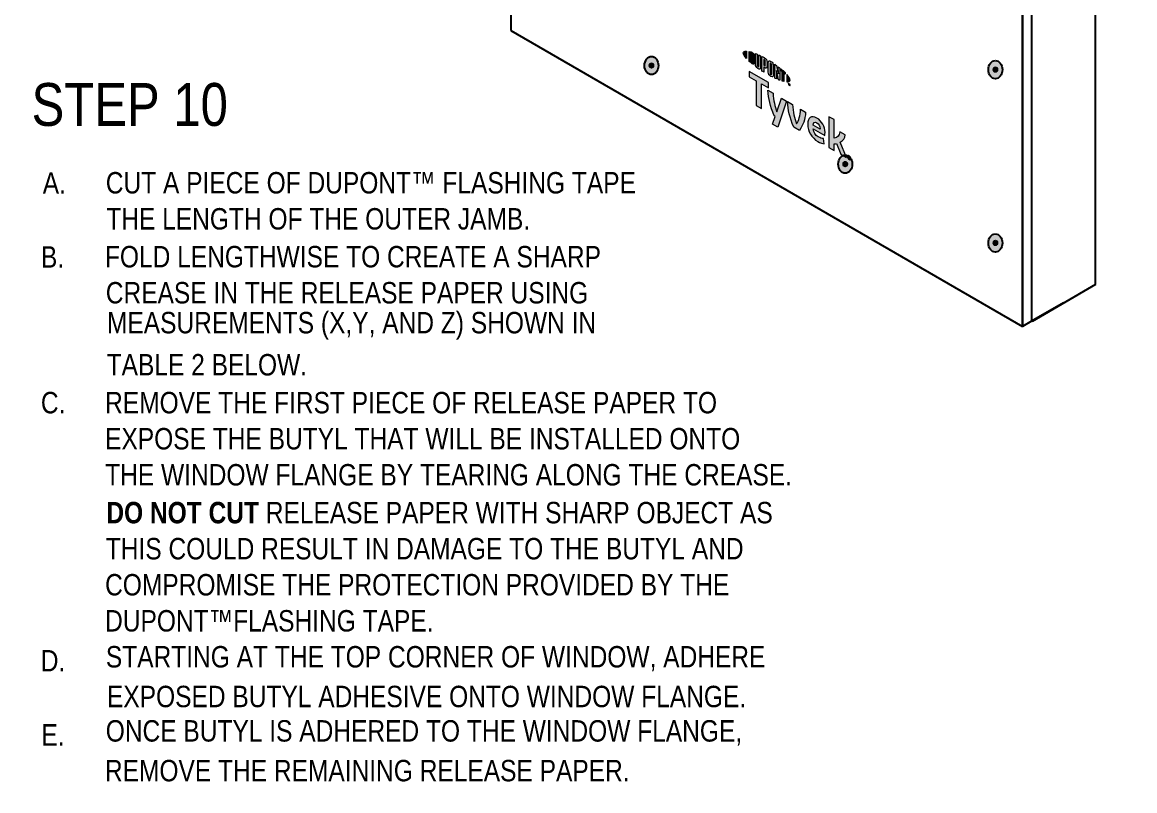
# Model space of a CAD drawing. Header units: inches. Extents: x -22 to 84, y -21 to 19.
# Drawn here: x 51.87 to 59.99, y -8.85 to -3.24 of the extents above; entities that cross this region are included whole.
import ezdxf

# ---------------------------------------------------------------- set-up
doc = ezdxf.new("R2010")
doc.units = ezdxf.units.IN
doc.header["$MEASUREMENT"] = 0
for name, color, linetype, lineweight in [('.ATI-TEXT', 7, 'Continuous', 0), ('G-ANNO-TTLB', 7, 'Continuous', 0), ('TYVEK', 7, 'Continuous', 0), ('X-REF - TRACED', 7, 'Continuous', 0)]:
    doc.layers.add(name, color=color, linetype=linetype, lineweight=lineweight)

# ---------------------------------------------------------------- blocks, each defined once
blk = doc.blocks.new('Block_189')
at = {"layer": 'X-REF - TRACED', "true_color": 0x848484, "transparency": 33554687}
h = blk.add_hatch(color=252, dxfattribs=at)
h.dxf.hatch_style = 2
edge = h.paths.add_edge_path()
edge.add_spline(control_points=[(57.1359, -3.4622), (57.1359, -3.4723), (57.1444, -3.4866), (57.1592, -3.5032), (57.1592, -3.5032), (57.1592, -3.4484), (57.1592, -3.4484), (57.1444, -3.4479), (57.1359, -3.4523), (57.1359, -3.4622)], knot_values=[0, 0, 0, 0, 1, 1, 1, 2, 2, 2, 3, 3, 3, 3], degree=3, periodic=0)
h = blk.add_hatch(color=252, dxfattribs=at)
h.dxf.hatch_style = 2
edge = h.paths.add_edge_path()
edge.add_spline(control_points=[(57.2037, -3.5238), (57.2037, -3.528), (57.2015, -3.5281), (57.1989, -3.5266), (57.1968, -3.5254), (57.1937, -3.5227), (57.1911, -3.5204), (57.1911, -3.5204), (57.1911, -3.4681), (57.1911, -3.4681), (57.1937, -3.4688), (57.1968, -3.4698), (57.1989, -3.4709), (57.2015, -3.4725), (57.2037, -3.4751), (57.2037, -3.4793), (57.2037, -3.4793), (57.2037, -3.5238), (57.2037, -3.5238)], knot_values=[0, 0, 0, 0, 1, 1, 1, 2, 2, 2, 3, 3, 3, 4, 4, 4, 5, 5, 5, 6, 6, 6, 6], degree=3, periodic=0)
edge = h.paths.add_edge_path()
edge.add_spline(control_points=[(57.2006, -3.4582), (57.1965, -3.4559), (57.1905, -3.4538), (57.1797, -3.4514), (57.1797, -3.4514), (57.1797, -3.524), (57.1797, -3.524), (57.1892, -3.5327), (57.1965, -3.5389), (57.2006, -3.5413), (57.2102, -3.5468), (57.2155, -3.5432), (57.2155, -3.5325), (57.2155, -3.5325), (57.2155, -3.4843), (57.2155, -3.4843), (57.2155, -3.4735), (57.2102, -3.4638), (57.2006, -3.4582)], knot_values=[0, 0, 0, 0, 1, 1, 1, 2, 2, 2, 3, 3, 3, 4, 4, 4, 5, 5, 5, 6, 6, 6, 6], degree=3, periodic=0)
h = blk.add_hatch(color=252, dxfattribs=at)
h.dxf.hatch_style = 2
edge = h.paths.add_edge_path()
edge.add_spline(control_points=[(57.2488, -3.5583), (57.2488, -3.5625), (57.2475, -3.5644), (57.2429, -3.5611), (57.2384, -3.5579), (57.2372, -3.555), (57.2372, -3.5501), (57.2372, -3.5501), (57.2372, -3.4711), (57.2372, -3.4711), (57.2343, -3.4697), (57.2276, -3.467), (57.2248, -3.4658), (57.2248, -3.4658), (57.2248, -3.5457), (57.2248, -3.5457), (57.2248, -3.5584), (57.2302, -3.5665), (57.2429, -3.5756), (57.2546, -3.5838), (57.2618, -3.5812), (57.2618, -3.567), (57.2618, -3.567), (57.2618, -3.4827), (57.2618, -3.4827), (57.2594, -3.4814), (57.2513, -3.4776), (57.2488, -3.4764), (57.2488, -3.4764), (57.2488, -3.5583), (57.2488, -3.5583)], knot_values=[0, 0, 0, 0, 1, 1, 1, 2, 2, 2, 3, 3, 3, 4, 4, 4, 5, 5, 5, 6, 6, 6, 7, 7, 7, 8, 8, 8, 9, 9, 9, 10, 10, 10, 10], degree=3, periodic=0)
h = blk.add_hatch(color=252, dxfattribs=at)
h.dxf.hatch_style = 2
edge = h.paths.add_edge_path()
edge.add_spline(control_points=[(57.2963, -3.551), (57.2963, -3.5556), (57.2949, -3.5571), (57.2896, -3.554), (57.2896, -3.554), (57.285, -3.5514), (57.285, -3.5514), (57.285, -3.5514), (57.285, -3.5095), (57.285, -3.5095), (57.287, -3.5105), (57.2881, -3.5111), (57.2893, -3.5118), (57.2951, -3.5151), (57.2963, -3.5183), (57.2963, -3.523), (57.2963, -3.523), (57.2963, -3.551), (57.2963, -3.551)], knot_values=[0, 0, 0, 0, 1, 1, 1, 2, 2, 2, 3, 3, 3, 4, 4, 4, 5, 5, 5, 6, 6, 6, 6], degree=3, periodic=0)
edge = h.paths.add_edge_path()
edge.add_spline(control_points=[(57.2901, -3.4974), (57.2878, -3.4961), (57.2796, -3.4917), (57.272, -3.4878), (57.272, -3.4878), (57.272, -3.5941), (57.272, -3.5941), (57.2745, -3.5958), (57.2813, -3.6001), (57.285, -3.6023), (57.285, -3.6023), (57.285, -3.5662), (57.285, -3.5662), (57.285, -3.5662), (57.2901, -3.5691), (57.2901, -3.5691), (57.3037, -3.577), (57.3094, -3.5732), (57.3094, -3.5597), (57.3094, -3.5597), (57.3094, -3.5284), (57.3094, -3.5284), (57.3094, -3.5152), (57.303, -3.5049), (57.2901, -3.4974)], knot_values=[0, 0, 0, 0, 1, 1, 1, 2, 2, 2, 3, 3, 3, 4, 4, 4, 5, 5, 5, 6, 6, 6, 7, 7, 7, 8, 8, 8, 8], degree=3, periodic=0)
h = blk.add_hatch(color=252, dxfattribs=at)
h.dxf.hatch_style = 2
edge = h.paths.add_edge_path()
edge.add_spline(control_points=[(57.3428, -3.615), (57.3428, -3.6192), (57.3416, -3.6207), (57.337, -3.6182), (57.3322, -3.6156), (57.3309, -3.6125), (57.3309, -3.6081), (57.3309, -3.6081), (57.3309, -3.5419), (57.3309, -3.5419), (57.3309, -3.5375), (57.3322, -3.5358), (57.337, -3.5387), (57.3416, -3.5416), (57.3428, -3.5445), (57.3428, -3.5487), (57.3428, -3.5487), (57.3428, -3.615), (57.3428, -3.615)], knot_values=[0, 0, 0, 0, 1, 1, 1, 2, 2, 2, 3, 3, 3, 4, 4, 4, 5, 5, 5, 6, 6, 6, 6], degree=3, periodic=0)
edge = h.paths.add_edge_path()
edge.add_spline(control_points=[(57.337, -3.5239), (57.3249, -3.5163), (57.3177, -3.5182), (57.3177, -3.5322), (57.3177, -3.5322), (57.3177, -3.6017), (57.3177, -3.6017), (57.3177, -3.6165), (57.3242, -3.6264), (57.337, -3.6331), (57.3494, -3.6397), (57.356, -3.638), (57.356, -3.6223), (57.356, -3.6223), (57.356, -3.5559), (57.356, -3.5559), (57.356, -3.5409), (57.3501, -3.5322), (57.337, -3.5239)], knot_values=[0, 0, 0, 0, 1, 1, 1, 2, 2, 2, 3, 3, 3, 4, 4, 4, 5, 5, 5, 6, 6, 6, 6], degree=3, periodic=0)
h = blk.add_hatch(color=252, dxfattribs=at)
h.dxf.hatch_style = 2
edge = h.paths.add_edge_path()
edge.add_spline(control_points=[(57.3921, -3.6149), (57.3921, -3.6149), (57.3777, -3.5526), (57.3777, -3.5526), (57.3737, -3.5497), (57.369, -3.5463), (57.3653, -3.5438), (57.3653, -3.5438), (57.3653, -3.6459), (57.3653, -3.6459), (57.3679, -3.6471), (57.3745, -3.65), (57.3778, -3.6515), (57.3778, -3.6515), (57.3768, -3.5908), (57.3768, -3.5908), (57.3768, -3.5908), (57.3921, -3.6573), (57.3921, -3.6573), (57.3954, -3.6586), (57.4001, -3.6604), (57.4032, -3.6615), (57.4032, -3.6615), (57.4032, -3.5719), (57.4032, -3.5719), (57.4, -3.5693), (57.3941, -3.5647), (57.3912, -3.5626), (57.3912, -3.5626), (57.3921, -3.6149), (57.3921, -3.6149)], knot_values=[0, 0, 0, 0, 1, 1, 1, 2, 2, 2, 3, 3, 3, 4, 4, 4, 5, 5, 5, 6, 6, 6, 7, 7, 7, 8, 8, 8, 9, 9, 9, 10, 10, 10, 10], degree=3, periodic=0)
h = blk.add_hatch(color=252, dxfattribs=at)
h.dxf.hatch_style = 2
edge = h.paths.add_edge_path()
edge.add_spline(control_points=[(57.4097, -3.5913), (57.4129, -3.5938), (57.4161, -3.5964), (57.4192, -3.599), (57.4192, -3.599), (57.4192, -3.6668), (57.4192, -3.6668), (57.422, -3.6677), (57.4273, -3.6691), (57.4308, -3.67), (57.4308, -3.67), (57.4308, -3.6089), (57.4308, -3.6089), (57.4342, -3.6119), (57.4374, -3.6147), (57.4403, -3.6174), (57.4403, -3.6174), (57.4403, -3.6043), (57.4403, -3.6043), (57.4311, -3.5953), (57.4212, -3.5866), (57.4097, -3.5771), (57.4097, -3.5771), (57.4097, -3.5913), (57.4097, -3.5913)], knot_values=[0, 0, 0, 0, 1, 1, 1, 2, 2, 2, 3, 3, 3, 4, 4, 4, 5, 5, 5, 6, 6, 6, 7, 7, 7, 8, 8, 8, 8], degree=3, periodic=0)
h = blk.add_hatch(color=252, dxfattribs=at)
h.dxf.hatch_style = 2
edge = h.paths.add_edge_path()
edge.add_spline(control_points=[(57.4777, -3.6595), (57.4777, -3.6696), (57.4692, -3.6741), (57.4543, -3.6736), (57.4543, -3.6736), (57.4543, -3.6188), (57.4543, -3.6188), (57.4692, -3.6354), (57.4777, -3.6496), (57.4777, -3.6595)], knot_values=[0, 0, 0, 0, 1, 1, 1, 2, 2, 2, 3, 3, 3, 3], degree=3, periodic=0)
h = blk.add_hatch(color=252, dxfattribs=at)
h.dxf.hatch_style = 2
edge = h.paths.add_edge_path()
edge.add_spline(control_points=[(57.4707, -3.6885), (57.4707, -3.6885), (57.4721, -3.6893), (57.4721, -3.6893), (57.4721, -3.6893), (57.4742, -3.6943), (57.4742, -3.6943), (57.4742, -3.6943), (57.4763, -3.6917), (57.4763, -3.6917), (57.4763, -3.6917), (57.4777, -3.6925), (57.4777, -3.6925), (57.4777, -3.6925), (57.4777, -3.7004), (57.4777, -3.7004), (57.4777, -3.7004), (57.4764, -3.6997), (57.4764, -3.6997), (57.4764, -3.6997), (57.4764, -3.6941), (57.4764, -3.6941), (57.4764, -3.6941), (57.4743, -3.6966), (57.4743, -3.6966), (57.4743, -3.6966), (57.4741, -3.6965), (57.4741, -3.6965), (57.4741, -3.6965), (57.472, -3.6915), (57.472, -3.6915), (57.472, -3.6915), (57.472, -3.6971), (57.472, -3.6971), (57.472, -3.6971), (57.4707, -3.6964), (57.4707, -3.6964), (57.4707, -3.6964), (57.4707, -3.6885), (57.4707, -3.6885)], knot_values=[0, 0, 0, 0, 1, 1, 1, 2, 2, 2, 3, 3, 3, 4, 4, 4, 5, 5, 5, 6, 6, 6, 7, 7, 7, 8, 8, 8, 9, 9, 9, 10, 10, 10, 11, 11, 11, 12, 12, 12, 13, 13, 13, 13], degree=3, periodic=0)
edge = h.paths.add_edge_path()
edge.add_spline(control_points=[(57.4658, -3.6871), (57.4658, -3.6871), (57.4637, -3.6858), (57.4637, -3.6858), (57.4637, -3.6858), (57.4637, -3.6844), (57.4637, -3.6844), (57.4637, -3.6844), (57.4693, -3.6877), (57.4693, -3.6877), (57.4693, -3.6877), (57.4693, -3.689), (57.4693, -3.689), (57.4693, -3.689), (57.4671, -3.6878), (57.4671, -3.6878), (57.4671, -3.6878), (57.4671, -3.6943), (57.4671, -3.6943), (57.4671, -3.6943), (57.4658, -3.6936), (57.4658, -3.6936), (57.4658, -3.6936), (57.4658, -3.6871), (57.4658, -3.6871)], knot_values=[0, 0, 0, 0, 1, 1, 1, 2, 2, 2, 3, 3, 3, 4, 4, 4, 5, 5, 5, 6, 6, 6, 7, 7, 7, 8, 8, 8, 8], degree=3, periodic=0)
at = {"layer": 'X-REF - TRACED'}
for points, knots in [([(57.1359, -3.4622), (57.1359, -3.4723), (57.1444, -3.4866), (57.1592, -3.5032), (57.1592, -3.5032), (57.1592, -3.4484), (57.1592, -3.4484), (57.1444, -3.4479), (57.1359, -3.4523), (57.1359, -3.4622)], [0, 0, 0, 0, 1, 1, 1, 2, 2, 2, 3, 3, 3, 3]), ([(57.2006, -3.4582), (57.1965, -3.4559), (57.1905, -3.4538), (57.1797, -3.4514), (57.1797, -3.4514), (57.1797, -3.524), (57.1797, -3.524), (57.1892, -3.5327), (57.1965, -3.5389), (57.2006, -3.5413), (57.2102, -3.5468), (57.2155, -3.5432), (57.2155, -3.5325), (57.2155, -3.5325), (57.2155, -3.4843), (57.2155, -3.4843), (57.2155, -3.4735), (57.2102, -3.4638), (57.2006, -3.4582)], [0, 0, 0, 0, 1, 1, 1, 2, 2, 2, 3, 3, 3, 4, 4, 4, 5, 5, 5, 6, 6, 6, 6]), ([(57.2037, -3.5238), (57.2037, -3.528), (57.2015, -3.5281), (57.1989, -3.5266), (57.1968, -3.5254), (57.1937, -3.5227), (57.1911, -3.5204), (57.1911, -3.5204), (57.1911, -3.4681), (57.1911, -3.4681), (57.1937, -3.4688), (57.1968, -3.4698), (57.1989, -3.4709), (57.2015, -3.4725), (57.2037, -3.4751), (57.2037, -3.4793), (57.2037, -3.4793), (57.2037, -3.5238), (57.2037, -3.5238)], [0, 0, 0, 0, 1, 1, 1, 2, 2, 2, 3, 3, 3, 4, 4, 4, 5, 5, 5, 6, 6, 6, 6]), ([(57.2488, -3.5583), (57.2488, -3.5625), (57.2475, -3.5644), (57.2429, -3.5611), (57.2384, -3.5579), (57.2372, -3.555), (57.2372, -3.5501), (57.2372, -3.5501), (57.2372, -3.4711), (57.2372, -3.4711), (57.2343, -3.4697), (57.2276, -3.467), (57.2248, -3.4658), (57.2248, -3.4658), (57.2248, -3.5457), (57.2248, -3.5457), (57.2248, -3.5584), (57.2302, -3.5665), (57.2429, -3.5756), (57.2546, -3.5838), (57.2618, -3.5812), (57.2618, -3.567), (57.2618, -3.567), (57.2618, -3.4827), (57.2618, -3.4827), (57.2594, -3.4814), (57.2513, -3.4776), (57.2488, -3.4764), (57.2488, -3.4764), (57.2488, -3.5583), (57.2488, -3.5583)], [0, 0, 0, 0, 1, 1, 1, 2, 2, 2, 3, 3, 3, 4, 4, 4, 5, 5, 5, 6, 6, 6, 7, 7, 7, 8, 8, 8, 9, 9, 9, 10, 10, 10, 10]), ([(57.2901, -3.4974), (57.2878, -3.4961), (57.2796, -3.4917), (57.272, -3.4878), (57.272, -3.4878), (57.272, -3.5941), (57.272, -3.5941), (57.2745, -3.5958), (57.2813, -3.6001), (57.285, -3.6023), (57.285, -3.6023), (57.285, -3.5662), (57.285, -3.5662), (57.285, -3.5662), (57.2901, -3.5691), (57.2901, -3.5691), (57.3037, -3.577), (57.3094, -3.5732), (57.3094, -3.5597), (57.3094, -3.5597), (57.3094, -3.5284), (57.3094, -3.5284), (57.3094, -3.5152), (57.303, -3.5049), (57.2901, -3.4974)], [0, 0, 0, 0, 1, 1, 1, 2, 2, 2, 3, 3, 3, 4, 4, 4, 5, 5, 5, 6, 6, 6, 7, 7, 7, 8, 8, 8, 8]), ([(57.2963, -3.551), (57.2963, -3.5556), (57.2949, -3.5571), (57.2896, -3.554), (57.2896, -3.554), (57.285, -3.5514), (57.285, -3.5514), (57.285, -3.5514), (57.285, -3.5095), (57.285, -3.5095), (57.287, -3.5105), (57.2881, -3.5111), (57.2893, -3.5118), (57.2951, -3.5151), (57.2963, -3.5183), (57.2963, -3.523), (57.2963, -3.523), (57.2963, -3.551), (57.2963, -3.551)], [0, 0, 0, 0, 1, 1, 1, 2, 2, 2, 3, 3, 3, 4, 4, 4, 5, 5, 5, 6, 6, 6, 6]), ([(57.337, -3.5239), (57.3249, -3.5163), (57.3177, -3.5182), (57.3177, -3.5322), (57.3177, -3.5322), (57.3177, -3.6017), (57.3177, -3.6017), (57.3177, -3.6165), (57.3242, -3.6264), (57.337, -3.6331), (57.3494, -3.6397), (57.356, -3.638), (57.356, -3.6223), (57.356, -3.6223), (57.356, -3.5559), (57.356, -3.5559), (57.356, -3.5409), (57.3501, -3.5322), (57.337, -3.5239)], [0, 0, 0, 0, 1, 1, 1, 2, 2, 2, 3, 3, 3, 4, 4, 4, 5, 5, 5, 6, 6, 6, 6]), ([(57.3428, -3.615), (57.3428, -3.6192), (57.3416, -3.6207), (57.337, -3.6182), (57.3322, -3.6156), (57.3309, -3.6125), (57.3309, -3.6081), (57.3309, -3.6081), (57.3309, -3.5419), (57.3309, -3.5419), (57.3309, -3.5375), (57.3322, -3.5358), (57.337, -3.5387), (57.3416, -3.5416), (57.3428, -3.5445), (57.3428, -3.5487), (57.3428, -3.5487), (57.3428, -3.615), (57.3428, -3.615)], [0, 0, 0, 0, 1, 1, 1, 2, 2, 2, 3, 3, 3, 4, 4, 4, 5, 5, 5, 6, 6, 6, 6]), ([(57.3921, -3.6149), (57.3921, -3.6149), (57.3777, -3.5526), (57.3777, -3.5526), (57.3737, -3.5497), (57.369, -3.5463), (57.3653, -3.5438), (57.3653, -3.5438), (57.3653, -3.6459), (57.3653, -3.6459), (57.3679, -3.6471), (57.3745, -3.65), (57.3778, -3.6515), (57.3778, -3.6515), (57.3768, -3.5908), (57.3768, -3.5908), (57.3768, -3.5908), (57.3921, -3.6573), (57.3921, -3.6573), (57.3954, -3.6586), (57.4001, -3.6604), (57.4032, -3.6615), (57.4032, -3.6615), (57.4032, -3.5719), (57.4032, -3.5719), (57.4, -3.5693), (57.3941, -3.5647), (57.3912, -3.5626), (57.3912, -3.5626), (57.3921, -3.6149), (57.3921, -3.6149)], [0, 0, 0, 0, 1, 1, 1, 2, 2, 2, 3, 3, 3, 4, 4, 4, 5, 5, 5, 6, 6, 6, 7, 7, 7, 8, 8, 8, 9, 9, 9, 10, 10, 10, 10]), ([(57.4097, -3.5913), (57.4129, -3.5938), (57.4161, -3.5964), (57.4192, -3.599), (57.4192, -3.599), (57.4192, -3.6668), (57.4192, -3.6668), (57.422, -3.6677), (57.4273, -3.6691), (57.4308, -3.67), (57.4308, -3.67), (57.4308, -3.6089), (57.4308, -3.6089), (57.4342, -3.6119), (57.4374, -3.6147), (57.4403, -3.6174), (57.4403, -3.6174), (57.4403, -3.6043), (57.4403, -3.6043), (57.4311, -3.5953), (57.4212, -3.5866), (57.4097, -3.5771), (57.4097, -3.5771), (57.4097, -3.5913), (57.4097, -3.5913)], [0, 0, 0, 0, 1, 1, 1, 2, 2, 2, 3, 3, 3, 4, 4, 4, 5, 5, 5, 6, 6, 6, 7, 7, 7, 8, 8, 8, 8]), ([(57.4777, -3.6595), (57.4777, -3.6696), (57.4692, -3.6741), (57.4543, -3.6736), (57.4543, -3.6736), (57.4543, -3.6188), (57.4543, -3.6188), (57.4692, -3.6354), (57.4777, -3.6496), (57.4777, -3.6595)], [0, 0, 0, 0, 1, 1, 1, 2, 2, 2, 3, 3, 3, 3]), ([(57.4658, -3.6871), (57.4658, -3.6871), (57.4637, -3.6858), (57.4637, -3.6858), (57.4637, -3.6858), (57.4637, -3.6844), (57.4637, -3.6844), (57.4637, -3.6844), (57.4693, -3.6877), (57.4693, -3.6877), (57.4693, -3.6877), (57.4693, -3.689), (57.4693, -3.689), (57.4693, -3.689), (57.4671, -3.6878), (57.4671, -3.6878), (57.4671, -3.6878), (57.4671, -3.6943), (57.4671, -3.6943), (57.4671, -3.6943), (57.4658, -3.6936), (57.4658, -3.6936), (57.4658, -3.6936), (57.4658, -3.6871), (57.4658, -3.6871)], [0, 0, 0, 0, 1, 1, 1, 2, 2, 2, 3, 3, 3, 4, 4, 4, 5, 5, 5, 6, 6, 6, 7, 7, 7, 8, 8, 8, 8]), ([(57.4707, -3.6885), (57.4707, -3.6885), (57.4721, -3.6893), (57.4721, -3.6893), (57.4721, -3.6893), (57.4742, -3.6943), (57.4742, -3.6943), (57.4742, -3.6943), (57.4763, -3.6917), (57.4763, -3.6917), (57.4763, -3.6917), (57.4777, -3.6925), (57.4777, -3.6925), (57.4777, -3.6925), (57.4777, -3.7004), (57.4777, -3.7004), (57.4777, -3.7004), (57.4764, -3.6997), (57.4764, -3.6997), (57.4764, -3.6997), (57.4764, -3.6941), (57.4764, -3.6941), (57.4764, -3.6941), (57.4743, -3.6966), (57.4743, -3.6966), (57.4743, -3.6966), (57.4741, -3.6965), (57.4741, -3.6965), (57.4741, -3.6965), (57.472, -3.6915), (57.472, -3.6915), (57.472, -3.6915), (57.472, -3.6971), (57.472, -3.6971), (57.472, -3.6971), (57.4707, -3.6964), (57.4707, -3.6964), (57.4707, -3.6964), (57.4707, -3.6885), (57.4707, -3.6885)], [0, 0, 0, 0, 1, 1, 1, 2, 2, 2, 3, 3, 3, 4, 4, 4, 5, 5, 5, 6, 6, 6, 7, 7, 7, 8, 8, 8, 9, 9, 9, 10, 10, 10, 11, 11, 11, 12, 12, 12, 13, 13, 13, 13])]:
    blk.add_open_spline(points, degree=3, knots=knots, dxfattribs=at)
blk = doc.blocks.new('Block_193')
at = {"layer": 'X-REF - TRACED', "true_color": 0x848484, "transparency": 33554687}
h = blk.add_hatch(color=252, dxfattribs=at)
h.dxf.hatch_style = 2
h.paths.add_polyline_path([(57.32, -3.678), (57.1797, -3.597), (57.1797, -3.6351), (57.2304, -3.6643), (57.2304, -3.8448), (57.2693, -3.8673), (57.2693, -3.6868), (57.32, -3.7161)])
h = blk.add_hatch(color=252, dxfattribs=at)
h.dxf.hatch_style = 2
edge = h.paths.add_edge_path()
edge.add_spline(control_points=[(57.5532, -3.8717), (57.5508, -3.9236), (57.5404, -3.9539), (57.5243, -3.9799), (57.5088, -3.9356), (57.4987, -3.8936), (57.4957, -3.8385), (57.4957, -3.8385), (57.4579, -3.8166), (57.4579, -3.8166), (57.462, -3.8817), (57.4742, -3.9291), (57.5036, -4.0026), (57.5036, -4.0026), (57.5453, -4.0267), (57.5453, -4.0267), (57.5736, -3.9865), (57.5854, -3.953), (57.5908, -3.8934), (57.5908, -3.8934), (57.5532, -3.8717), (57.5532, -3.8717)], knot_values=[0, 0, 0, 0, 1, 1, 1, 2, 2, 2, 3, 3, 3, 4, 4, 4, 5, 5, 5, 6, 6, 6, 7, 7, 7, 7], degree=3, periodic=0)
h = blk.add_hatch(color=252, dxfattribs=at)
h.dxf.hatch_style = 2
edge = h.paths.add_edge_path()
edge.add_spline(control_points=[(57.6445, -3.989), (57.6445, -3.989), (57.6962, -4.0189), (57.6962, -4.0189), (57.6962, -4.0189), (57.6962, -4.0151), (57.6962, -4.0151), (57.6962, -3.9976), (57.688, -3.9801), (57.6731, -3.9715), (57.6573, -3.9623), (57.6469, -3.9692), (57.6445, -3.989)], knot_values=[0, 0, 0, 0, 1, 1, 1, 2, 2, 2, 3, 3, 3, 4, 4, 4, 4], degree=3, periodic=0)
edge = h.paths.add_edge_path()
edge.add_spline(control_points=[(57.727, -4.1247), (57.715, -4.124), (57.6973, -4.1182), (57.6793, -4.1078), (57.6355, -4.0825), (57.6055, -4.0333), (57.6055, -3.9815), (57.6055, -3.9318), (57.633, -3.914), (57.6731, -3.9371), (57.7088, -3.9577), (57.7322, -4.0003), (57.7322, -4.0421), (57.7322, -4.0515), (57.7316, -4.0593), (57.7311, -4.0652), (57.7311, -4.0652), (57.645, -4.0155), (57.645, -4.0155), (57.6485, -4.0426), (57.6613, -4.0612), (57.6831, -4.0738), (57.6965, -4.0815), (57.7093, -4.0854), (57.721, -4.0866), (57.721, -4.0866), (57.727, -4.1247), (57.727, -4.1247)], knot_values=[0, 0, 0, 0, 1, 1, 1, 2, 2, 2, 3, 3, 3, 4, 4, 4, 5, 5, 5, 6, 6, 6, 7, 7, 7, 8, 8, 8, 9, 9, 9, 9], degree=3, periodic=0)
h = blk.add_hatch(color=252, dxfattribs=at)
h.dxf.hatch_style = 2
edge = h.paths.add_edge_path()
edge.add_spline(control_points=[(57.8436, -4.1136), (57.8436, -4.1136), (57.8888, -4.225), (57.8888, -4.225), (57.8888, -4.225), (57.848, -4.2014), (57.848, -4.2014), (57.848, -4.2014), (57.8166, -4.1224), (57.8166, -4.1224), (57.8109, -4.1238), (57.8049, -4.125), (57.7984, -4.1259), (57.7984, -4.1259), (57.7984, -4.1728), (57.7984, -4.1728), (57.7984, -4.1728), (57.7608, -4.1511), (57.7608, -4.1511), (57.7608, -4.1511), (57.7608, -3.9272), (57.7608, -3.9272), (57.7608, -3.9272), (57.7984, -3.9467), (57.7984, -3.9467), (57.7984, -3.9467), (57.7984, -4.0844), (57.7984, -4.0844), (57.824, -4.0801), (57.8365, -4.0655), (57.8409, -4.0377), (57.8409, -4.0377), (57.8782, -4.0593), (57.8782, -4.0593), (57.8774, -4.0857), (57.8654, -4.1028), (57.8436, -4.1136)], knot_values=[0, 0, 0, 0, 1, 1, 1, 2, 2, 2, 3, 3, 3, 4, 4, 4, 5, 5, 5, 6, 6, 6, 7, 7, 7, 8, 8, 8, 9, 9, 9, 10, 10, 10, 11, 11, 11, 12, 12, 12, 12], degree=3, periodic=0)
at = {"layer": 'X-REF - TRACED'}
blk.add_lwpolyline([(57.32, -3.678), (57.1797, -3.597), (57.1797, -3.6351), (57.2304, -3.6643), (57.2304, -3.8448), (57.2693, -3.8673), (57.2693, -3.6868), (57.32, -3.7161)], close=True, dxfattribs=at)
for points, knots in [([(57.5532, -3.8717), (57.5508, -3.9236), (57.5404, -3.9539), (57.5243, -3.9799), (57.5088, -3.9356), (57.4987, -3.8936), (57.4957, -3.8385), (57.4957, -3.8385), (57.4579, -3.8166), (57.4579, -3.8166), (57.462, -3.8817), (57.4742, -3.9291), (57.5036, -4.0026), (57.5036, -4.0026), (57.5453, -4.0267), (57.5453, -4.0267), (57.5736, -3.9865), (57.5854, -3.953), (57.5908, -3.8934), (57.5908, -3.8934), (57.5532, -3.8717), (57.5532, -3.8717)], [0, 0, 0, 0, 1, 1, 1, 2, 2, 2, 3, 3, 3, 4, 4, 4, 5, 5, 5, 6, 6, 6, 7, 7, 7, 7]), ([(57.727, -4.1247), (57.715, -4.124), (57.6973, -4.1182), (57.6793, -4.1078), (57.6355, -4.0825), (57.6055, -4.0333), (57.6055, -3.9815), (57.6055, -3.9318), (57.633, -3.914), (57.6731, -3.9371), (57.7088, -3.9577), (57.7322, -4.0003), (57.7322, -4.0421), (57.7322, -4.0515), (57.7316, -4.0593), (57.7311, -4.0652), (57.7311, -4.0652), (57.645, -4.0155), (57.645, -4.0155), (57.6485, -4.0426), (57.6613, -4.0612), (57.6831, -4.0738), (57.6965, -4.0815), (57.7093, -4.0854), (57.721, -4.0866), (57.721, -4.0866), (57.727, -4.1247), (57.727, -4.1247)], [0, 0, 0, 0, 1, 1, 1, 2, 2, 2, 3, 3, 3, 4, 4, 4, 5, 5, 5, 6, 6, 6, 7, 7, 7, 8, 8, 8, 9, 9, 9, 9]), ([(57.6445, -3.989), (57.6445, -3.989), (57.6962, -4.0189), (57.6962, -4.0189), (57.6962, -4.0189), (57.6962, -4.0151), (57.6962, -4.0151), (57.6962, -3.9976), (57.688, -3.9801), (57.6731, -3.9715), (57.6573, -3.9623), (57.6469, -3.9692), (57.6445, -3.989)], [0, 0, 0, 0, 1, 1, 1, 2, 2, 2, 3, 3, 3, 4, 4, 4, 4]), ([(57.8436, -4.1136), (57.8436, -4.1136), (57.8888, -4.225), (57.8888, -4.225), (57.8888, -4.225), (57.848, -4.2014), (57.848, -4.2014), (57.848, -4.2014), (57.8166, -4.1224), (57.8166, -4.1224), (57.8109, -4.1238), (57.8049, -4.125), (57.7984, -4.1259), (57.7984, -4.1259), (57.7984, -4.1728), (57.7984, -4.1728), (57.7984, -4.1728), (57.7608, -4.1511), (57.7608, -4.1511), (57.7608, -4.1511), (57.7608, -3.9272), (57.7608, -3.9272), (57.7608, -3.9272), (57.7984, -3.9467), (57.7984, -3.9467), (57.7984, -3.9467), (57.7984, -4.0844), (57.7984, -4.0844), (57.824, -4.0801), (57.8365, -4.0655), (57.8409, -4.0377), (57.8409, -4.0377), (57.8782, -4.0593), (57.8782, -4.0593), (57.8774, -4.0857), (57.8654, -4.1028), (57.8436, -4.1136)], [0, 0, 0, 0, 1, 1, 1, 2, 2, 2, 3, 3, 3, 4, 4, 4, 5, 5, 5, 6, 6, 6, 7, 7, 7, 8, 8, 8, 9, 9, 9, 10, 10, 10, 11, 11, 11, 12, 12, 12, 12])]:
    blk.add_open_spline(points, degree=3, knots=knots, dxfattribs=at)
blk = doc.blocks.new('Block_192')
at = {"layer": 'X-REF - TRACED', "true_color": 0x848484, "transparency": 33554687}
h = blk.add_hatch(color=252, dxfattribs=at)
h.dxf.hatch_style = 2
edge = h.paths.add_edge_path()
edge.add_spline(control_points=[(57.4136, -3.791), (57.4136, -3.791), (57.3799, -3.8917), (57.3799, -3.8917), (57.3655, -3.8496), (57.3562, -3.8089), (57.3533, -3.7562), (57.3533, -3.7562), (57.3154, -3.7344), (57.3154, -3.7344), (57.3195, -3.7995), (57.3318, -3.8469), (57.3612, -3.9204), (57.3612, -3.9204), (57.3688, -3.9247), (57.3688, -3.9247), (57.3688, -3.9247), (57.3495, -3.9823), (57.3495, -3.9823), (57.3495, -3.9823), (57.3871, -4.004), (57.3871, -4.004), (57.3871, -4.004), (57.4512, -3.8128), (57.4512, -3.8128), (57.4512, -3.8128), (57.4136, -3.791), (57.4136, -3.791)], knot_values=[0, 0, 0, 0, 1, 1, 1, 2, 2, 2, 3, 3, 3, 4, 4, 4, 5, 5, 5, 6, 6, 6, 7, 7, 7, 8, 8, 8, 9, 9, 9, 9], degree=3, periodic=0)
at = {"layer": 'X-REF - TRACED'}
blk.add_open_spline([(57.4136, -3.791), (57.4136, -3.791), (57.3799, -3.8917), (57.3799, -3.8917), (57.3655, -3.8496), (57.3562, -3.8089), (57.3533, -3.7562), (57.3533, -3.7562), (57.3154, -3.7344), (57.3154, -3.7344), (57.3195, -3.7995), (57.3318, -3.8469), (57.3612, -3.9204), (57.3612, -3.9204), (57.3688, -3.9247), (57.3688, -3.9247), (57.3688, -3.9247), (57.3495, -3.9823), (57.3495, -3.9823), (57.3495, -3.9823), (57.3871, -4.004), (57.3871, -4.004), (57.3871, -4.004), (57.4512, -3.8128), (57.4512, -3.8128), (57.4512, -3.8128), (57.4136, -3.791), (57.4136, -3.791)], degree=3, knots=[0, 0, 0, 0, 1, 1, 1, 2, 2, 2, 3, 3, 3, 4, 4, 4, 5, 5, 5, 6, 6, 6, 7, 7, 7, 8, 8, 8, 9, 9, 9, 9], dxfattribs=at)
blk.add_blockref('Block_193', (0, 0), dxfattribs=at)
blk = doc.blocks.new('Block_194')
at = {"layer": 'X-REF - TRACED', "true_color": 0x848484, "transparency": 33554687}
h = blk.add_hatch(color=252, dxfattribs=at)
h.dxf.hatch_style = 2
edge = h.paths.add_edge_path()
edge.add_spline(control_points=[(57.9068, -4.2207), (57.9068, -4.2207), (57.9068, -4.2248), (57.9068, -4.2248), (57.9068, -4.2248), (57.9084, -4.2257), (57.9084, -4.2257), (57.9099, -4.2265), (57.9107, -4.2265), (57.9107, -4.225), (57.9107, -4.2234), (57.9099, -4.2224), (57.9084, -4.2216), (57.9084, -4.2216), (57.9068, -4.2207), (57.9068, -4.2207)], knot_values=[0, 0, 0, 0, 1, 1, 1, 2, 2, 2, 3, 3, 3, 4, 4, 4, 5, 5, 5, 5], degree=3, periodic=0)
edge = h.paths.add_edge_path()
edge.add_spline(control_points=[(57.9042, -4.2165), (57.9042, -4.2165), (57.9084, -4.219), (57.9084, -4.219), (57.9117, -4.2209), (57.9133, -4.2236), (57.9133, -4.2265), (57.9133, -4.2284), (57.9125, -4.2294), (57.9109, -4.2292), (57.9117, -4.2315), (57.9128, -4.2338), (57.9141, -4.2364), (57.9141, -4.2364), (57.911, -4.2346), (57.911, -4.2346), (57.9098, -4.2323), (57.909, -4.2302), (57.9083, -4.2281), (57.9083, -4.2281), (57.9068, -4.2273), (57.9068, -4.2273), (57.9068, -4.2273), (57.9068, -4.2322), (57.9068, -4.2322), (57.9068, -4.2322), (57.9042, -4.2307), (57.9042, -4.2307), (57.9042, -4.2307), (57.9042, -4.2165), (57.9042, -4.2165)], knot_values=[0, 0, 0, 0, 1, 1, 1, 2, 2, 2, 3, 3, 3, 4, 4, 4, 5, 5, 5, 6, 6, 6, 7, 7, 7, 8, 8, 8, 9, 9, 9, 10, 10, 10, 10], degree=3, periodic=0)
edge = h.paths.add_edge_path()
edge.add_spline(control_points=[(57.9086, -4.2154), (57.9026, -4.212), (57.8993, -4.214), (57.8993, -4.221), (57.8993, -4.2281), (57.9026, -4.2339), (57.9086, -4.2374), (57.9144, -4.2408), (57.9179, -4.2389), (57.9179, -4.2318), (57.9179, -4.2247), (57.9144, -4.2188), (57.9086, -4.2154)], knot_values=[0, 0, 0, 0, 1, 1, 1, 2, 2, 2, 3, 3, 3, 4, 4, 4, 4], degree=3, periodic=0)
edge = h.paths.add_edge_path()
edge.add_spline(control_points=[(57.9086, -4.2126), (57.9159, -4.2168), (57.9207, -4.225), (57.9207, -4.2334), (57.9207, -4.2418), (57.9158, -4.2443), (57.9086, -4.2401), (57.9012, -4.2359), (57.8964, -4.2278), (57.8964, -4.2194), (57.8964, -4.211), (57.9012, -4.2084), (57.9086, -4.2126)], knot_values=[0, 0, 0, 0, 1, 1, 1, 2, 2, 2, 3, 3, 3, 4, 4, 4, 4], degree=3, periodic=0)
at = {"layer": 'X-REF - TRACED'}
for points, knots in [([(57.9086, -4.2126), (57.9159, -4.2168), (57.9207, -4.225), (57.9207, -4.2334), (57.9207, -4.2418), (57.9158, -4.2443), (57.9086, -4.2401), (57.9012, -4.2359), (57.8964, -4.2278), (57.8964, -4.2194), (57.8964, -4.211), (57.9012, -4.2084), (57.9086, -4.2126)], [0, 0, 0, 0, 1, 1, 1, 2, 2, 2, 3, 3, 3, 4, 4, 4, 4]), ([(57.9086, -4.2154), (57.9026, -4.212), (57.8993, -4.214), (57.8993, -4.221), (57.8993, -4.2281), (57.9026, -4.2339), (57.9086, -4.2374), (57.9144, -4.2408), (57.9179, -4.2389), (57.9179, -4.2318), (57.9179, -4.2247), (57.9144, -4.2188), (57.9086, -4.2154)], [0, 0, 0, 0, 1, 1, 1, 2, 2, 2, 3, 3, 3, 4, 4, 4, 4]), ([(57.9042, -4.2165), (57.9042, -4.2165), (57.9084, -4.219), (57.9084, -4.219), (57.9117, -4.2209), (57.9133, -4.2236), (57.9133, -4.2265), (57.9133, -4.2284), (57.9125, -4.2294), (57.9109, -4.2292), (57.9117, -4.2315), (57.9128, -4.2338), (57.9141, -4.2364), (57.9141, -4.2364), (57.911, -4.2346), (57.911, -4.2346), (57.9098, -4.2323), (57.909, -4.2302), (57.9083, -4.2281), (57.9083, -4.2281), (57.9068, -4.2273), (57.9068, -4.2273), (57.9068, -4.2273), (57.9068, -4.2322), (57.9068, -4.2322), (57.9068, -4.2322), (57.9042, -4.2307), (57.9042, -4.2307), (57.9042, -4.2307), (57.9042, -4.2165), (57.9042, -4.2165)], [0, 0, 0, 0, 1, 1, 1, 2, 2, 2, 3, 3, 3, 4, 4, 4, 5, 5, 5, 6, 6, 6, 7, 7, 7, 8, 8, 8, 9, 9, 9, 10, 10, 10, 10]), ([(57.9068, -4.2207), (57.9068, -4.2207), (57.9068, -4.2248), (57.9068, -4.2248), (57.9068, -4.2248), (57.9084, -4.2257), (57.9084, -4.2257), (57.9099, -4.2265), (57.9107, -4.2265), (57.9107, -4.225), (57.9107, -4.2234), (57.9099, -4.2224), (57.9084, -4.2216), (57.9084, -4.2216), (57.9068, -4.2207), (57.9068, -4.2207)], [0, 0, 0, 0, 1, 1, 1, 2, 2, 2, 3, 3, 3, 4, 4, 4, 5, 5, 5, 5])]:
    blk.add_open_spline(points, degree=3, knots=knots, dxfattribs=at)
blk = doc.blocks.new('Block_191')
at = {"layer": 'X-REF - TRACED'}
for name in ['Block_192', 'Block_194']:
    blk.add_blockref(name, (0, 0), dxfattribs=at)
blk = doc.blocks.new('Block_190')
at = {"layer": 'X-REF - TRACED'}
blk.add_blockref('Block_191', (0, 0), dxfattribs=at)
blk = doc.blocks.new('Block_188')
at = {"layer": 'X-REF - TRACED'}
for name in ['Block_189', 'Block_190']:
    blk.add_blockref(name, (0, 0), dxfattribs=at)

msp = doc.modelspace()

# ---------------------------------------------------------------- hatches: boundary and pattern name
at = {"layer": 'G-ANNO-TTLB', "true_color": 0xff00ff, "transparency": 33554687}
h = msp.add_hatch(color=6, dxfattribs=at)
edge = h.paths.add_edge_path()
edge.add_spline(control_points=[(71.2893, -15.0744), (71.2893, -15.0744), (30.6016, -15.0744), (30.6016, -15.0744), (30.6016, -15.0744), (30.6016, 19.0506), (30.6016, 19.0506), (30.6016, 19.0506), (71.2893, 19.0506), (71.2893, 19.0506), (71.2893, 19.0506), (71.2893, -15.0744), (71.2893, -15.0744)], knot_values=[0, 0, 0, 0, 1, 1, 1, 2, 2, 2, 3, 3, 3, 4, 4, 4, 4], degree=3, periodic=0)
edge = h.paths.add_edge_path()
edge.add_spline(control_points=[(30.7266, 18.9256), (30.7266, 18.9256), (30.7266, -14.9494), (30.7266, -14.9494), (30.7266, -14.9494), (71.1643, -14.9494), (71.1643, -14.9494), (71.1643, -14.9494), (71.1643, 18.9256), (71.1643, 18.9256), (71.1643, 18.9256), (30.7266, 18.9256), (30.7266, 18.9256)], knot_values=[0, 0, 0, 0, 1, 1, 1, 2, 2, 2, 3, 3, 3, 4, 4, 4, 4], degree=3, periodic=0)
edge.add_line((30.7266, 18.9256), (30.7266, 18.9256))
at = {"layer": 'TYVEK', "true_color": 0x003b71, "transparency": 33554687}
h = msp.add_hatch(color=156, dxfattribs=at)
h.dxf.hatch_style = 2
edge = h.paths.add_edge_path()
edge.add_ellipse((56.4658, -3.5539), major_axis=(0, 0.0664), ratio=0.766948, start_angle=0, end_angle=360)
h = msp.add_hatch(color=156, dxfattribs=at)
h.dxf.hatch_style = 2
edge = h.paths.add_edge_path()
edge.add_ellipse((58.9751, -3.5837), major_axis=(0, 0.0664), ratio=0.766948, start_angle=0, end_angle=360)
h = msp.add_hatch(color=156, dxfattribs=at)
h.dxf.hatch_style = 2
edge = h.paths.add_edge_path()
edge.add_ellipse((57.8796, -4.2735), major_axis=(0, 0.0664), ratio=0.766948, start_angle=0, end_angle=360)
h = msp.add_hatch(color=156, dxfattribs=at)
h.dxf.hatch_style = 2
edge = h.paths.add_edge_path()
edge.add_ellipse((58.9751, -4.8491), major_axis=(0, 0.0664), ratio=0.766948, start_angle=0, end_angle=360)

# ---------------------------------------------------------------- linework, layer by layer
at = {"layer": 'G-ANNO-TTLB'}
for points in [[(71.2893, -15.0744), (71.2893, -15.0744), (30.6016, -15.0744), (30.6016, -15.0744), (30.6016, -15.0744), (30.6016, 19.0506), (30.6016, 19.0506), (30.6016, 19.0506), (71.2893, 19.0506), (71.2893, 19.0506), (71.2893, 19.0506), (71.2893, -15.0744), (71.2893, -15.0744)], [(30.7266, 18.9256), (30.7266, 18.9256), (30.7266, -14.9494), (30.7266, -14.9494), (30.7266, -14.9494), (71.1643, -14.9494), (71.1643, -14.9494), (71.1643, -14.9494), (71.1643, 18.9256), (71.1643, 18.9256), (71.1643, 18.9256), (30.7266, 18.9256), (30.7266, 18.9256)]]:
    msp.add_open_spline(points, degree=3, knots=[0, 0, 0, 0, 1, 1, 1, 2, 2, 2, 3, 3, 3, 4, 4, 4, 4], dxfattribs=at)
at = {"layer": 'TYVEK', "color": 18, "lineweight": 25, "true_color": 0x000000}
for p, q in [((55.4395, 2.5666), (55.4395, -3.2978)), ((59.1727, 0.4349), (59.1727, -5.4591)), ((59.1727, -5.4591), (59.1727, -0.3675)), ((55.4395, -3.2978), (59.1727, -5.4591))]:
    msp.add_line(p, q, dxfattribs=at)
at = {"layer": 'TYVEK', "color": 165, "lineweight": 25, "true_color": 0x4c5f99}
for p, q in [((59.7064, -5.1527), (59.7064, 0.7412)), ((59.7064, -5.1527), (59.2431, -5.4224)), ((59.4728, -5.2854), (59.2395, -5.4204))]:
    msp.add_line(p, q, dxfattribs=at)
at = {"layer": 'TYVEK', "color": 33, "lineweight": 25, "true_color": 0xcc9966}
for p, q in [((59.2395, 0.4735), (59.2395, -5.4204)), ((59.2395, -5.4204), (59.1727, -5.4591)), ((59.1742, -5.456), (59.241, -5.4174))]:
    msp.add_line(p, q, dxfattribs=at)
at = {"layer": 'TYVEK', "color": 252, "lineweight": 25, "true_color": 0x848484}
for p, q in [((56.4523, -3.5535), (56.4793, -3.5535)), ((56.4658, -3.5363), (56.4658, -3.5706)), ((58.9751, -3.5662), (58.9751, -3.6004)), ((58.9616, -3.5833), (58.9886, -3.5833)), ((57.8661, -4.2731), (57.8931, -4.2731)), ((57.8796, -4.2559), (57.8796, -4.2902)), ((58.9616, -4.8487), (58.9886, -4.8487)), ((58.9751, -4.8316), (58.9751, -4.8658))]:
    msp.add_line(p, q, dxfattribs=at)
at = {"layer": 'TYVEK', "color": 18, "lineweight": 25, "true_color": 0x000000}
for centre in [(56.4658, -3.5539), (58.9751, -3.5837), (57.8796, -4.2735), (58.9751, -4.8491)]:
    msp.add_ellipse(centre, major_axis=(0, 0.0664), ratio=0.766948, dxfattribs=at)
at = {"layer": 'TYVEK', "color": 252, "lineweight": 25, "true_color": 0x848484}
for centre in [(56.4658, -3.5535), (58.9751, -3.5833), (57.8796, -4.2731), (58.9751, -4.8487)]:
    msp.add_ellipse(centre, major_axis=(0, 0.0171), ratio=0.788846, dxfattribs=at)

# ---------------------------------------------------------------- block references
at = {"layer": 'X-REF - TRACED'}
msp.add_blockref('Block_188', (0, 0), dxfattribs=at)

# ---------------------------------------------------------------- texts
at = {"layer": '.ATI-TEXT', "char_height": 0.2, "attachment_point": 7}
for s, insert in [('\\C18;\\c0;\\FArial Narrow|b0|i0|c1;\\H0.312500;\\W1.000000;STEP 10', (51.9426, -3.9987)), ('\\C18;\\c0;\\FArial Narrow|b0|i0|c1;\\H0.156250;\\W1.000000;A.', (52.024, -4.4896)), ('\\C18;\\c0;\\FArial Narrow|b0|i0|c1;\\H0.156250;\\W1.000000;CUT A PIECE OF DUPONT™ FLASHING TAPE', (52.4842, -4.4896)), ('\\C18;\\c0;\\FArial Narrow|b0|i0|c1;\\H0.156250;\\W1.000000;THE LENGTH OF THE OUTER JAMB.', (52.4877, -4.7528)), ('\\C18;\\c0;\\FArial Narrow|b0|i0|c1;\\H0.156250;\\W1.000000;FOLD LENGTHWISE TO CREATE A SHARP', (52.4777, -5.029)), ('\\C18;\\c0;\\FArial Narrow|b0|i0|c1;\\H0.156250;\\W1.000000;B.', (52.0108, -5.029)), ('\\C18;\\c0;\\FArial Narrow|b0|i0|c1;\\H0.156250;\\W1.000000;CREASE IN THE RELEASE PAPER USING', (52.4842, -5.2922)), ('\\C18;\\c0;\\FArial Narrow|b0|i0|c1;\\H0.156250;\\W1.000000;MEASUREMENTS (X,Y, AND Z) SHOWN IN', (52.4928, -5.5553)), ('\\C18;\\c0;\\FArial Narrow|b0|i0|c1;\\H0.156250;\\W1.000000;TABLE 2 BELOW.', (52.4903, -5.8176)), ('\\C18;\\c0;\\FArial Narrow|b0|i0|c1;\\H0.156250;\\W1.000000;C.', (52.0106, -6.0943)), ('\\C18;\\c0;\\FArial Narrow|b0|i0|c1;\\H0.156250;\\W1.000000;REMOVE THE FIRST PIECE OF RELEASE PAPER TO', (52.479, -6.0943)), ('\\C18;\\c0;\\FArial Narrow|b0|i0|c1;\\H0.156250;\\W1.000000;EXPOSE THE BUTYL THAT WILL BE INSTALLED ONTO', (52.479, -6.3575)), ('\\C18;\\c0;\\FArial Narrow|b0|i0|c1;\\H0.156250;\\W1.000000;THE WINDOW FLANGE BY TEARING ALONG THE CREASE.', (52.4795, -6.6207)), ('\\C18;\\c0;\\FArial Narrow Bold|b1|i0|c1;\\H0.156250;\\W1.000000;DO NOT CUT\\FArial Narrow|b0|i0|c1; RELEASE PAPER WITH SHARP OBJECT AS', (52.4883, -6.8969)), ('\\C18;\\c0;\\FArial Narrow|b0|i0|c1;\\H0.156250;\\W1.000000;THIS COULD RESULT IN DAMAGE TO THE BUTYL AND', (52.4842, -7.16)), ('\\C18;\\c0;\\FArial Narrow|b0|i0|c1;\\H0.156250;\\W1.000000;COMPROMISE THE PROTECTION PROVIDED BY THE ', (52.479, -7.4232)), ('\\C18;\\c0;\\FArial Narrow|b0|i0|c1;\\H0.156250;\\W1.000000;DUPONT™FLASHING TAPE. ', (52.479, -7.6864)), ('\\C18;\\c0;\\FArial Narrow|b0|i0|c1;\\H0.156250;\\W1.000000;STARTING AT THE TOP CORNER OF WINDOW, ADHERE', (52.4847, -7.9756)), ('\\C18;\\c0;\\FArial Narrow|b0|i0|c1;\\H0.156250;\\W1.000000;D.', (52.0098, -7.9756)), ('\\C18;\\c0;\\FArial Narrow|b0|i0|c1;\\H0.156250;\\W1.000000;EXPOSED BUTYL ADHESIVE ONTO WINDOW FLANGE.', (52.4928, -8.2388)), ('\\C18;\\c0;\\FArial Narrow|b0|i0|c1;\\H0.156250;\\W1.000000;E.', (52.0141, -8.5165)), ('\\C18;\\c0;\\FArial Narrow|b0|i0|c1;\\H0.156250;\\W1.000000;ONCE BUTYL IS ADHERED TO THE WINDOW FLANGE,', (52.4837, -8.5165)), ('\\C18;\\c0;\\FArial Narrow|b0|i0|c1;\\H0.156250;\\W1.000000;REMOVE THE REMAINING RELEASE PAPER.', (52.4777, -8.7797))]:
    msp.add_mtext(s, dxfattribs=dict(at, insert=insert))

doc.saveas('drawing.dxf')
